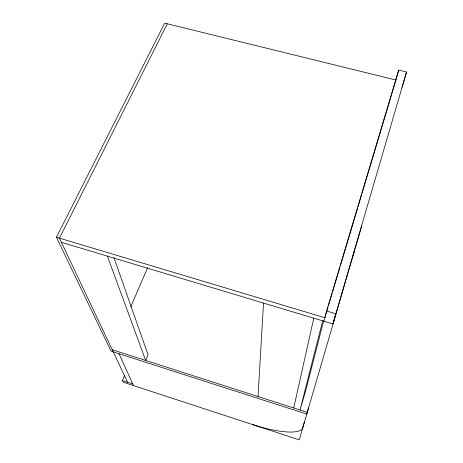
<?xml version="1.0" encoding="UTF-8"?>
<svg xmlns="http://www.w3.org/2000/svg" width="463" height="463" viewBox="0 0 463 463"><rect width="100%" height="100%" fill="white"/><g stroke="black" fill="none" stroke-linecap="round" stroke-linejoin="round"><path stroke-width="0.69" d="M258.03 396.531L263.534 303.074M293.721 407.99L313.769 318.179M322.676 320.859L300.024 410.01L305.186 392.636L323.649 320.876M323.95 321.241L326.594 311.003L398.678 70.081L406.543 71.996L402.139 87.125M395.824 80.412L398.678 70.081M308.526 407.955L299.26 439.85L123.262 382.23L122.44 380.557L124.657 375.238M61.411 242.311L332.891 323.926L335.843 313.764L326.594 311.003M332.891 323.926L406.543 71.996M361.794 225.707L306.743 414.055L111.074 351.168L56.457 237.259L164.701 23.15L395.929 80.024M327.966 307.339L324.858 317.734L56.457 237.259M328.377 305.95L332.11 293.478M332.521 292.089L339.981 267.139M340.398 265.756L357.598 208.234M358.009 206.851L361.742 194.373M362.153 192.99L391.374 95.274M391.785 93.885L395.72 80.718M130.786 306.714L147.651 267.672M167.293 23.787L59.443 238.15L127.591 382.241M112.214 349.727L307.241 412.33M122.44 380.557L132.754 383.931M119.003 353.715L133.506 385.586M107.381 256.132L145.7 360.474L148.033 354.733L113.921 257.55M354.345 251.287A46.369 22.166 17.7 0 1 353.715 252.925M353.003 255.883A46.52 21.969 17.8 0 1 352.378 257.509M252.445 424.525A52.059 13.248 19.1 0 0 302.761 427.777L304.446 422.013A51.873 13.577 19.1 0 1 303.994 422.991"/></g></svg>
